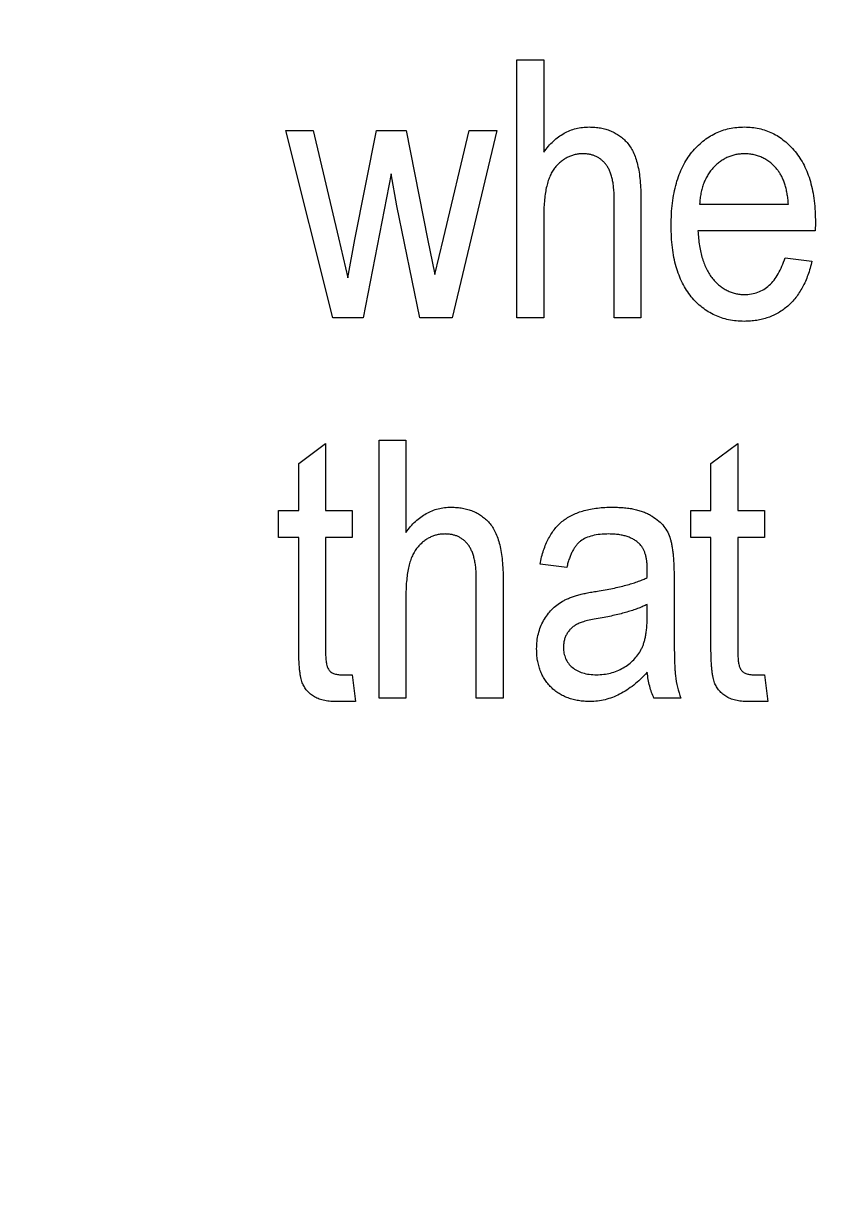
# Model space of a CAD drawing. Header units: millimetres. Extents: x -34 to 34, y -34 to 34.
# Drawn here: x -23.43 to -17.81, y -17.59 to -9.38 of the extents above; entities that cross this region are included whole.
import ezdxf

# ---------------------------------------------------------------- set-up
doc = ezdxf.new("R2010")
doc.units = ezdxf.units.MM

msp = doc.modelspace()

# ---------------------------------------------------------------- linework, layer by layer
at = {"color": 7, "linetype": 'Continuous', "lineweight": 25}
for p, q in [((-19.9895, -9.6332), (-19.8027, -9.6332)), ((-19.9895, -11.431), (-19.9895, -9.6332)), ((-19.8027, -9.6332), (-19.8027, -10.276)), ((-21.6005, -10.1235), (-21.4086, -10.1235)), ((-21.2715, -11.431), (-21.6005, -10.1235)), ((-21.4086, -10.1235), (-21.2335, -10.8725)), ((-21.1182, -10.8834), (-20.9676, -10.1235)), ((-20.9676, -10.1235), (-20.7614, -10.1235)), ((-20.7614, -10.1235), (-20.6122, -10.8787)), ((-20.5013, -10.8761), (-20.3218, -10.1235)), ((-20.1296, -10.1235), (-20.4415, -11.431)), ((-20.3218, -10.1235), (-20.1296, -10.1235)), ((-20.8651, -10.427), (-21.0617, -11.431)), ((-20.8267, -10.6496), (-20.8651, -10.427)), ((-20.6651, -11.431), (-20.8267, -10.6496)), ((-19.3124, -11.431), (-19.3124, -10.604)), ((-19.1256, -10.6061), (-19.1256, -11.431)), ((-18.7174, -10.6372), (-18.0983, -10.6372)), ((-19.8027, -10.717), (-19.8027, -11.431)), ((-17.9115, -10.8239), (-18.7287, -10.8239)), ((-17.9104, -10.7663), (-17.9115, -10.8239)), ((-21.2335, -10.8725), (-21.1686, -11.1508)), ((-21.1686, -11.1508), (-21.1182, -10.8834)), ((-20.6122, -10.8787), (-20.5615, -11.1275)), ((-20.5615, -11.1275), (-20.5013, -10.8761)), ((-18.1216, -11.0107), (-17.9348, -11.0341)), ((-21.0617, -11.431), (-21.2715, -11.431)), ((-20.4415, -11.431), (-20.6651, -11.431)), ((-19.8027, -11.431), (-19.9895, -11.431)), ((-19.1256, -11.431), (-19.3124, -11.431)), ((-21.5102, -12.4456), (-21.3234, -12.3055)), ((-21.3234, -12.3055), (-21.3234, -12.7725)), ((-20.9498, -14.08), (-20.9498, -12.2822)), ((-20.9498, -12.2822), (-20.763, -12.2822)), ((-20.763, -12.2822), (-20.763, -12.925)), ((-18.6383, -12.4456), (-18.4516, -12.3055)), ((-18.4516, -12.3055), (-18.4516, -12.7725)), ((-21.5102, -12.7725), (-21.5102, -12.4456)), ((-18.6383, -12.7725), (-18.6383, -12.4456)), ((-21.6503, -12.7725), (-21.5102, -12.7725)), ((-21.6503, -12.9593), (-21.6503, -12.7725)), ((-21.3234, -12.7725), (-21.1366, -12.7725)), ((-21.1366, -12.7725), (-21.1366, -12.9593)), ((-18.7784, -12.9593), (-18.7784, -12.7725)), ((-18.7784, -12.7725), (-18.6383, -12.7725)), ((-18.4516, -12.7725), (-18.2648, -12.7725)), ((-18.2648, -12.7725), (-18.2648, -12.9593)), ((-21.5102, -12.9593), (-21.6503, -12.9593)), ((-21.5102, -13.7061), (-21.5102, -12.9593)), ((-21.1366, -12.9593), (-21.3234, -12.9593)), ((-21.3234, -12.9593), (-21.3234, -13.7334)), ((-18.6383, -12.9593), (-18.7784, -12.9593)), ((-18.6383, -13.7061), (-18.6383, -12.9593)), ((-18.2648, -12.9593), (-18.4516, -12.9593)), ((-18.4516, -12.9593), (-18.4516, -13.7334)), ((-19.6423, -13.1694), (-19.8291, -13.1461)), ((-19.082, -13.2395), (-19.082, -13.1862)), ((-20.2727, -14.08), (-20.2727, -13.253)), ((-20.0859, -13.2551), (-20.0859, -14.08)), ((-18.8952, -13.2405), (-18.8952, -13.5346)), ((-20.763, -13.366), (-20.763, -14.08)), ((-19.082, -13.5039), (-19.082, -13.4262)), ((-21.218, -13.9166), (-21.1366, -13.9166)), ((-21.1366, -13.9166), (-21.1133, -14.1033)), ((-18.3461, -13.9166), (-18.2648, -13.9166)), ((-18.2648, -13.9166), (-18.2414, -14.1033)), ((-21.1133, -14.1033), (-21.2515, -14.1033)), ((-20.763, -14.08), (-20.9498, -14.08)), ((-20.0859, -14.08), (-20.2727, -14.08)), ((-18.8485, -14.08), (-19.0353, -14.08)), ((-18.2414, -14.1033), (-18.3797, -14.1033))]:
    msp.add_line(p, q, dxfattribs=at)
at = {"color": 7, "linetype": 'Continuous'}
msp.add_circle((0, 0), 34, dxfattribs=at)
at = {"color": 7, "linetype": 'Continuous', "lineweight": 25}
for points, knots in [([(-19.8027, -10.276), (-19.7921, -10.262), (-19.7716, -10.2349), (-19.7372, -10.1988), (-19.7004, -10.1688), (-19.6619, -10.1435), (-19.6211, -10.1241), (-19.5784, -10.11), (-19.5334, -10.1019), (-19.5027, -10.1008), (-19.4871, -10.1001)], [0, 0, 0, 0, 0.139469, 0.271137, 0.396529, 0.517824, 0.63709, 0.755446, 0.875647, 1, 1, 1, 1]), ([(-19.4871, -10.1001), (-19.4735, -10.1005), (-19.447, -10.1012), (-19.4083, -10.1064), (-19.3717, -10.1148), (-19.3372, -10.1263), (-19.3051, -10.1419), (-19.2753, -10.1608), (-19.2475, -10.1831), (-19.2217, -10.2086), (-19.1987, -10.2391), (-19.179, -10.275), (-19.1623, -10.3166), (-19.1486, -10.3637), (-19.1381, -10.4165), (-19.1312, -10.4748), (-19.1262, -10.5386), (-19.1258, -10.583), (-19.1256, -10.6061)], [0, 0, 0, 0, 0.057444, 0.11172, 0.164296, 0.215175, 0.264674, 0.314426, 0.363638, 0.414362, 0.467035, 0.523919, 0.586431, 0.655337, 0.730601, 0.812712, 0.902626, 1, 1, 1, 1]), ([(-18.9155, -10.7882), (-18.9151, -10.7611), (-18.9144, -10.7083), (-18.9073, -10.6316), (-18.8962, -10.5599), (-18.8807, -10.4932), (-18.8601, -10.4316), (-18.8354, -10.3748), (-18.8061, -10.3228), (-18.7722, -10.2762), (-18.7346, -10.2351), (-18.6947, -10.199), (-18.6524, -10.1682), (-18.6074, -10.1436), (-18.5602, -10.1238), (-18.5104, -10.11), (-18.4583, -10.1019), (-18.4227, -10.1008), (-18.4047, -10.1001)], [0, 0, 0, 0, 0.084514, 0.164397, 0.239575, 0.310424, 0.377514, 0.441638, 0.503055, 0.562996, 0.620921, 0.676452, 0.730182, 0.783428, 0.835913, 0.88941, 0.943848, 1, 1, 1, 1]), ([(-18.4047, -10.1001), (-18.3874, -10.1006), (-18.3534, -10.1015), (-18.3034, -10.1097), (-18.2557, -10.1233), (-18.2101, -10.142), (-18.1668, -10.1662), (-18.1261, -10.1962), (-18.0872, -10.231), (-18.0508, -10.2711), (-18.0176, -10.3163), (-17.9886, -10.3666), (-17.9647, -10.4218), (-17.9444, -10.4814), (-17.9295, -10.546), (-17.918, -10.6152), (-17.9116, -10.6892), (-17.9108, -10.7401), (-17.9104, -10.7663)], [0, 0, 0, 0, 0.05571, 0.109694, 0.162658, 0.215196, 0.268175, 0.32202, 0.377796, 0.436048, 0.496318, 0.558287, 0.622502, 0.689912, 0.760814, 0.835862, 0.91572, 1, 1, 1, 1]), ([(-19.5298, -10.2869), (-19.5391, -10.2872), (-19.5574, -10.2878), (-19.5845, -10.2921), (-19.6102, -10.3001), (-19.6353, -10.3101), (-19.6589, -10.3239), (-19.6819, -10.34), (-19.7033, -10.3595), (-19.724, -10.3818), (-19.743, -10.408), (-19.7587, -10.439), (-19.7728, -10.4741), (-19.7834, -10.514), (-19.7922, -10.5582), (-19.7981, -10.6071), (-19.8024, -10.6605), (-19.8026, -10.6977), (-19.8027, -10.717)], [0, 0, 0, 0, 0.04841, 0.096097, 0.142584, 0.189362, 0.236938, 0.285298, 0.335747, 0.38842, 0.444027, 0.504346, 0.570021, 0.641321, 0.719788, 0.805709, 0.898842, 1, 1, 1, 1]), ([(-19.3124, -10.604), (-19.3124, -10.5903), (-19.3125, -10.564), (-19.3158, -10.5261), (-19.3197, -10.491), (-19.3266, -10.459), (-19.3343, -10.4299), (-19.344, -10.4037), (-19.3563, -10.3809), (-19.3697, -10.3607), (-19.3849, -10.3432), (-19.4018, -10.3283), (-19.4197, -10.3155), (-19.4389, -10.3046), (-19.4597, -10.2966), (-19.482, -10.2914), (-19.5054, -10.2874), (-19.5215, -10.2871), (-19.5298, -10.2869)], [0, 0, 0, 0, 0.0935899, 0.1807377, 0.261569, 0.3357961, 0.4051167, 0.468581, 0.527262, 0.5826444, 0.6347538, 0.6862366, 0.7365468, 0.7862918, 0.8373389, 0.8890111, 0.9431314, 1, 1, 1, 1]), ([(-18.404, -10.2869), (-18.4143, -10.2872), (-18.4348, -10.2878), (-18.4648, -10.2921), (-18.4935, -10.3001), (-18.5214, -10.31), (-18.5476, -10.3239), (-18.5732, -10.3399), (-18.5972, -10.3594), (-18.6201, -10.3816), (-18.6412, -10.4061), (-18.6595, -10.4332), (-18.6756, -10.462), (-18.6893, -10.4929), (-18.7001, -10.5261), (-18.7083, -10.5614), (-18.7148, -10.5985), (-18.7165, -10.6241), (-18.7174, -10.6372)], [0, 0, 0, 0, 0.059496, 0.117439, 0.173917, 0.230546, 0.287144, 0.344361, 0.403544, 0.464857, 0.527346, 0.58921, 0.652435, 0.71661, 0.783604, 0.852624, 0.924924, 1, 1, 1, 1]), ([(-18.1734, -10.4008), (-18.181, -10.3917), (-18.196, -10.374), (-18.2208, -10.3504), (-18.2478, -10.3311), (-18.2759, -10.3148), (-18.3058, -10.3025), (-18.337, -10.293), (-18.37, -10.2881), (-18.3925, -10.2873), (-18.404, -10.2869)], [0, 0, 0, 0, 0.132804, 0.260544, 0.383948, 0.505265, 0.625434, 0.746635, 0.871231, 1, 1, 1, 1]), ([(-18.0983, -10.6372), (-18.0995, -10.6244), (-18.1018, -10.5996), (-18.1074, -10.5637), (-18.114, -10.5302), (-18.123, -10.4993), (-18.133, -10.4709), (-18.1449, -10.4452), (-18.1577, -10.4215), (-18.1683, -10.4076), (-18.1734, -10.4008)], [0, 0, 0, 0, 0.153117, 0.296903, 0.433148, 0.55985, 0.680043, 0.79167, 0.898167, 1, 1, 1, 1]), ([(-18.4065, -11.4543), (-18.4251, -11.4539), (-18.4614, -11.453), (-18.5146, -11.4447), (-18.5652, -11.4315), (-18.6127, -11.4121), (-18.6577, -11.388), (-18.7002, -11.3585), (-18.7395, -11.3233), (-18.7762, -11.2831), (-18.8091, -11.2378), (-18.8375, -11.1873), (-18.8621, -11.1325), (-18.8816, -11.0726), (-18.8969, -11.0082), (-18.9077, -10.939), (-18.9143, -10.8652), (-18.9151, -10.8143), (-18.9155, -10.7882)], [0, 0, 0, 0, 0.058734, 0.115345, 0.170494, 0.224181, 0.278063, 0.332137, 0.387914, 0.445297, 0.504439, 0.565292, 0.628705, 0.694986, 0.764829, 0.838697, 0.916978, 1, 1, 1, 1]), ([(-18.7287, -10.8239), (-18.7276, -10.8417), (-18.7254, -10.8763), (-18.7186, -10.9263), (-18.7103, -10.9731), (-18.6983, -11.0163), (-18.6847, -11.0563), (-18.6682, -11.0929), (-18.6494, -11.1263), (-18.6276, -11.1559), (-18.6044, -11.1822), (-18.5795, -11.205), (-18.5534, -11.2241), (-18.5262, -11.2399), (-18.498, -11.2525), (-18.4683, -11.2612), (-18.4373, -11.2665), (-18.4162, -11.2672), (-18.4055, -11.2676)], [0, 0, 0, 0, 0.087615, 0.170302, 0.248233, 0.321396, 0.390473, 0.456094, 0.518813, 0.578779, 0.636426, 0.691492, 0.744156, 0.795371, 0.845741, 0.896295, 0.947255, 1, 1, 1, 1]), ([(-17.9348, -11.0341), (-17.9389, -11.0509), (-17.9467, -11.0839), (-17.9622, -11.1313), (-17.9796, -11.1757), (-17.9997, -11.2166), (-18.0221, -11.2544), (-18.0464, -11.2892), (-18.0735, -11.3208), (-18.1032, -11.3488), (-18.1346, -11.3738), (-18.1681, -11.3955), (-18.2034, -11.4137), (-18.2406, -11.4283), (-18.2794, -11.4401), (-18.3201, -11.4485), (-18.3628, -11.4531), (-18.3918, -11.4539), (-18.4065, -11.4543)], [0, 0, 0, 0, 0.075174, 0.14731, 0.216045, 0.281929, 0.345137, 0.40652, 0.466426, 0.525438, 0.583328, 0.640593, 0.698215, 0.755575, 0.814041, 0.873896, 0.936055, 1, 1, 1, 1]), ([(-18.4055, -11.2676), (-18.3891, -11.2668), (-18.3571, -11.2654), (-18.3111, -11.253), (-18.269, -11.2325), (-18.2309, -11.2039), (-18.1971, -11.1671), (-18.1676, -11.1222), (-18.1415, -11.0697), (-18.1284, -11.031), (-18.1216, -11.0107)], [0, 0, 0, 0, 0.1186653, 0.2319162, 0.3428354, 0.456337, 0.5756178, 0.7041314, 0.8450426, 1, 1, 1, 1]), ([(-20.763, -12.925), (-20.7525, -12.911), (-20.732, -12.8839), (-20.6975, -12.8478), (-20.6607, -12.8178), (-20.6222, -12.7925), (-20.5814, -12.7731), (-20.5387, -12.759), (-20.4937, -12.7509), (-20.4631, -12.7497), (-20.4475, -12.7491)], [0, 0, 0, 0, 0.1394694, 0.2711371, 0.3965288, 0.5178236, 0.63709, 0.7554465, 0.8756473, 1, 1, 1, 1]), ([(-20.4475, -12.7491), (-20.4338, -12.7495), (-20.4073, -12.7502), (-20.3686, -12.7554), (-20.3321, -12.7638), (-20.2975, -12.7753), (-20.2654, -12.7909), (-20.2356, -12.8098), (-20.2078, -12.8321), (-20.182, -12.8576), (-20.159, -12.8881), (-20.1393, -12.924), (-20.1227, -12.9656), (-20.1089, -13.0127), (-20.0985, -13.0655), (-20.0916, -13.1238), (-20.0865, -13.1876), (-20.0861, -13.232), (-20.0859, -13.2551)], [0, 0, 0, 0, 0.057444, 0.11172, 0.164296, 0.215175, 0.264674, 0.314426, 0.363638, 0.414362, 0.467035, 0.523919, 0.586431, 0.655337, 0.730601, 0.812712, 0.902626, 1, 1, 1, 1]), ([(-19.8291, -13.1461), (-19.8255, -13.1294), (-19.8185, -13.0968), (-19.8052, -13.05), (-19.7887, -13.0067), (-19.7699, -12.967), (-19.7485, -12.9309), (-19.7249, -12.8981), (-19.698, -12.8693), (-19.669, -12.8433), (-19.6368, -12.8208), (-19.6014, -12.8016), (-19.5626, -12.7856), (-19.521, -12.7719), (-19.4759, -12.7621), (-19.4277, -12.7542), (-19.3761, -12.75), (-19.3406, -12.7494), (-19.3224, -12.7491)], [0, 0, 0, 0, 0.071672, 0.139658, 0.204097, 0.265719, 0.323825, 0.380059, 0.434943, 0.488801, 0.543017, 0.599418, 0.657508, 0.718663, 0.78303, 0.85123, 0.923435, 1, 1, 1, 1]), ([(-19.3224, -12.7491), (-19.3081, -12.7494), (-19.2805, -12.7498), (-19.2402, -12.7528), (-19.2023, -12.7573), (-19.1666, -12.7642), (-19.1335, -12.7735), (-19.1023, -12.7838), (-19.0737, -12.7966), (-19.0399, -12.8164), (-19.0026, -12.8439), (-18.9653, -12.881), (-18.9379, -12.923), (-18.9229, -12.9612), (-18.9149, -12.994), (-18.9093, -13.0213), (-18.9051, -13.0514), (-18.9015, -13.0841), (-18.8986, -13.1195), (-18.8964, -13.1575), (-18.8954, -13.1981), (-18.8952, -13.2261), (-18.8952, -13.2405)], [0, 0, 0, 0, 0.055824, 0.108429, 0.15842, 0.205566, 0.250578, 0.293416, 0.334193, 0.373299, 0.446944, 0.515076, 0.578842, 0.641994, 0.674963, 0.711445, 0.750973, 0.794165, 0.840588, 0.890275, 0.943238, 1, 1, 1, 1]), ([(-20.4902, -12.9359), (-20.4994, -12.9362), (-20.5178, -12.9368), (-20.5448, -12.9411), (-20.5706, -12.9491), (-20.5957, -12.9591), (-20.6193, -12.9729), (-20.6423, -12.9889), (-20.6637, -13.0085), (-20.6843, -13.0308), (-20.7033, -13.057), (-20.7191, -13.088), (-20.7331, -13.1231), (-20.7437, -13.163), (-20.7526, -13.2072), (-20.7584, -13.2561), (-20.7627, -13.3095), (-20.7629, -13.3467), (-20.763, -13.366)], [0, 0, 0, 0, 0.04841, 0.096097, 0.142584, 0.189362, 0.236938, 0.285298, 0.335747, 0.38842, 0.444027, 0.504346, 0.570021, 0.641321, 0.719788, 0.805709, 0.898842, 1, 1, 1, 1]), ([(-20.2727, -13.253), (-20.2728, -13.2393), (-20.2729, -13.213), (-20.2761, -13.1751), (-20.28, -13.14), (-20.2869, -13.108), (-20.2946, -13.0789), (-20.3043, -13.0527), (-20.3167, -13.0299), (-20.33, -13.0097), (-20.3453, -12.9922), (-20.3621, -12.9773), (-20.3801, -12.9645), (-20.3992, -12.9536), (-20.4201, -12.9456), (-20.4423, -12.9403), (-20.4657, -12.9364), (-20.4819, -12.9361), (-20.4902, -12.9359)], [0, 0, 0, 0, 0.09359, 0.180738, 0.261569, 0.335796, 0.405117, 0.468581, 0.527262, 0.582644, 0.634754, 0.686237, 0.736547, 0.786292, 0.837339, 0.889011, 0.943131, 1, 1, 1, 1]), ([(-19.3486, -12.9359), (-19.3694, -12.9363), (-19.4081, -12.937), (-19.4622, -12.9468), (-19.5085, -12.9614), (-19.5411, -12.98), (-19.5627, -12.9987), (-19.5776, -13.0151), (-19.5911, -13.0343), (-19.6035, -13.0561), (-19.6153, -13.0804), (-19.6252, -13.1078), (-19.6349, -13.1375), (-19.6398, -13.1585), (-19.6423, -13.1694)], [0, 0, 0, 0, 0.148259, 0.277447, 0.392322, 0.49422, 0.543638, 0.596671, 0.652267, 0.711588, 0.776271, 0.845196, 0.920134, 1, 1, 1, 1]), ([(-19.1319, -13.0096), (-19.138, -13.0037), (-19.1502, -12.9918), (-19.1717, -12.9769), (-19.1955, -12.9642), (-19.2215, -12.9535), (-19.2499, -12.9454), (-19.2808, -12.9403), (-19.3139, -12.9364), (-19.3368, -12.9361), (-19.3486, -12.9359)], [0, 0, 0, 0, 0.107542, 0.217679, 0.332152, 0.451075, 0.575251, 0.707563, 0.849518, 1, 1, 1, 1]), ([(-19.082, -13.1862), (-19.082, -13.1761), (-19.0822, -13.1567), (-19.085, -13.1288), (-19.0884, -13.1032), (-19.0937, -13.0798), (-19.1012, -13.0589), (-19.1095, -13.04), (-19.1196, -13.0235), (-19.1279, -13.0141), (-19.1319, -13.0096)], [0, 0, 0, 0, 0.161267, 0.309516, 0.446865, 0.574548, 0.691884, 0.800555, 0.903503, 1, 1, 1, 1]), ([(-19.4176, -13.3328), (-19.3991, -13.3297), (-19.3633, -13.3236), (-19.3119, -13.3128), (-19.2642, -13.302), (-19.2204, -13.2903), (-19.1802, -13.2787), (-19.144, -13.2663), (-19.1112, -13.2539), (-19.0914, -13.2441), (-19.082, -13.2395)], [0, 0, 0, 0, 0.161132, 0.311379, 0.450631, 0.581265, 0.699834, 0.810076, 0.909893, 1, 1, 1, 1]), ([(-19.8525, -13.7363), (-19.852, -13.7182), (-19.851, -13.6828), (-19.8414, -13.6315), (-19.8267, -13.5833), (-19.8053, -13.5386), (-19.7788, -13.4979), (-19.7478, -13.4615), (-19.7121, -13.43), (-19.6787, -13.4076), (-19.6491, -13.392), (-19.6239, -13.3812), (-19.5961, -13.3711), (-19.5657, -13.3615), (-19.5325, -13.3533), (-19.4966, -13.3456), (-19.4581, -13.3387), (-19.4313, -13.3348), (-19.4176, -13.3328)], [0, 0, 0, 0, 0.082234, 0.160067, 0.235715, 0.310162, 0.38384, 0.454974, 0.526416, 0.598714, 0.636677, 0.678142, 0.722779, 0.770713, 0.82244, 0.877675, 0.937024, 1, 1, 1, 1]), ([(-19.082, -13.4262), (-19.0913, -13.4308), (-19.1107, -13.4404), (-19.1418, -13.4535), (-19.1762, -13.4659), (-19.2139, -13.4773), (-19.2547, -13.4892), (-19.2988, -13.5), (-19.346, -13.5102), (-19.3785, -13.5164), (-19.3953, -13.5196)], [0, 0, 0, 0, 0.094992, 0.197636, 0.308786, 0.428717, 0.55824, 0.696859, 0.843641, 1, 1, 1, 1]), ([(-19.3953, -13.5196), (-19.414, -13.5227), (-19.4483, -13.5283), (-19.4953, -13.5378), (-19.5331, -13.5485), (-19.5631, -13.5599), (-19.587, -13.5734), (-19.6073, -13.5888), (-19.625, -13.6068), (-19.6395, -13.6273), (-19.6513, -13.6496), (-19.6599, -13.6737), (-19.6645, -13.6994), (-19.6653, -13.7171), (-19.6657, -13.7261)], [0, 0, 0, 0, 0.14934, 0.2752227, 0.3793807, 0.4601495, 0.5286611, 0.5952536, 0.6612595, 0.7274825, 0.7937684, 0.8601171, 0.9286287, 1, 1, 1, 1]), ([(-19.4355, -13.9166), (-19.4188, -13.9161), (-19.3858, -13.9151), (-19.3377, -13.9055), (-19.2917, -13.8907), (-19.2487, -13.8693), (-19.2095, -13.8434), (-19.1751, -13.8128), (-19.1459, -13.7782), (-19.1262, -13.7458), (-19.1132, -13.7174), (-19.1048, -13.6936), (-19.0981, -13.6675), (-19.0915, -13.6394), (-19.0876, -13.6087), (-19.0841, -13.5759), (-19.0825, -13.5407), (-19.0821, -13.5165), (-19.082, -13.5039)], [0, 0, 0, 0, 0.080989, 0.159694, 0.23733, 0.314925, 0.391527, 0.46509, 0.537554, 0.610123, 0.648415, 0.689106, 0.732481, 0.779017, 0.829093, 0.882471, 0.939203, 1, 1, 1, 1]), ([(-18.8952, -13.5346), (-18.8952, -13.5592), (-18.8954, -13.6059), (-18.8944, -13.6724), (-18.8939, -13.7317), (-18.8926, -13.784), (-18.8919, -13.8291), (-18.8898, -13.8671), (-18.8882, -13.8979), (-18.8841, -13.9427), (-18.8732, -14.0035), (-18.8567, -14.0545), (-18.8485, -14.08)], [0, 0, 0, 0, 0.133924, 0.254596, 0.362671, 0.4575, 0.539735, 0.608765, 0.664555, 0.707833, 0.854007, 1, 1, 1, 1]), ([(-21.2515, -14.1033), (-21.2669, -14.1031), (-21.2962, -14.1025), (-21.3378, -14.0947), (-21.3751, -14.0841), (-21.4073, -14.0673), (-21.4346, -14.0466), (-21.4578, -14.0227), (-21.4756, -13.9948), (-21.4874, -13.9688), (-21.494, -13.9446), (-21.4981, -13.9222), (-21.5023, -13.896), (-21.5048, -13.8656), (-21.5077, -13.8315), (-21.5088, -13.7933), (-21.51, -13.7511), (-21.5101, -13.7215), (-21.5102, -13.7061)], [0, 0, 0, 0, 0.082978, 0.158466, 0.227964, 0.292396, 0.353441, 0.412531, 0.471462, 0.531841, 0.565997, 0.606892, 0.654804, 0.709656, 0.771661, 0.840124, 0.916455, 1, 1, 1, 1]), ([(-21.3234, -13.7334), (-21.3232, -13.7497), (-21.3229, -13.7792), (-21.3201, -13.8185), (-21.316, -13.8489), (-21.3097, -13.8649), (-21.307, -13.8717)], [0, 0, 0, 0, 0.349051, 0.631075, 0.845143, 1, 1, 1, 1]), ([(-19.4811, -14.1033), (-19.4948, -14.1031), (-19.5217, -14.1027), (-19.561, -14.0976), (-19.5982, -14.0903), (-19.6331, -14.0791), (-19.6662, -14.0654), (-19.6969, -14.0481), (-19.7257, -14.0279), (-19.7518, -14.0045), (-19.7756, -13.9788), (-19.7961, -13.9504), (-19.8137, -13.92), (-19.828, -13.8873), (-19.8388, -13.8525), (-19.847, -13.8157), (-19.8517, -13.7767), (-19.8522, -13.75), (-19.8525, -13.7363)], [0, 0, 0, 0, 0.069938, 0.136607, 0.20102, 0.262641, 0.323067, 0.382603, 0.441637, 0.501221, 0.560761, 0.619651, 0.678956, 0.739059, 0.800679, 0.864011, 0.930681, 1, 1, 1, 1]), ([(-19.6657, -13.7261), (-19.6651, -13.74), (-19.6641, -13.7666), (-19.6515, -13.8042), (-19.6325, -13.8378), (-19.6052, -13.8662), (-19.5713, -13.889), (-19.5309, -13.9049), (-19.4851, -13.915), (-19.4525, -13.916), (-19.4355, -13.9166)], [0, 0, 0, 0, 0.122874, 0.236599, 0.349183, 0.464109, 0.584274, 0.71059, 0.848047, 1, 1, 1, 1]), ([(-18.3797, -14.1033), (-18.395, -14.1031), (-18.4244, -14.1025), (-18.4659, -14.0947), (-18.5033, -14.0841), (-18.5355, -14.0673), (-18.5627, -14.0466), (-18.5859, -14.0227), (-18.6038, -13.9948), (-18.6155, -13.9688), (-18.6221, -13.9446), (-18.6262, -13.9222), (-18.6305, -13.896), (-18.633, -13.8656), (-18.6358, -13.8315), (-18.6369, -13.7933), (-18.6382, -13.7511), (-18.6383, -13.7215), (-18.6383, -13.7061)], [0, 0, 0, 0, 0.082978, 0.158466, 0.227964, 0.292396, 0.353441, 0.412531, 0.471462, 0.531841, 0.565997, 0.606892, 0.654804, 0.709656, 0.771661, 0.840124, 0.916455, 1, 1, 1, 1]), ([(-18.4516, -13.7334), (-18.4514, -13.7497), (-18.451, -13.7792), (-18.4482, -13.8185), (-18.4442, -13.8489), (-18.4378, -13.8649), (-18.4351, -13.8717)], [0, 0, 0, 0, 0.349051, 0.631075, 0.845143, 1, 1, 1, 1]), ([(-21.307, -13.8717), (-21.3025, -13.8786), (-21.2937, -13.8924), (-21.2725, -13.9066), (-21.2468, -13.9151), (-21.228, -13.9161), (-21.218, -13.9166)], [0, 0, 0, 0, 0.23382, 0.463567, 0.713334, 1, 1, 1, 1]), ([(-19.082, -13.8998), (-19.0973, -13.9158), (-19.127, -13.9471), (-19.1747, -13.9885), (-19.2234, -14.0238), (-19.273, -14.0529), (-19.3237, -14.0753), (-19.3752, -14.0916), (-19.4278, -14.1014), (-19.4633, -14.1027), (-19.4811, -14.1033)], [0, 0, 0, 0, 0.144192, 0.280329, 0.40997, 0.534278, 0.653528, 0.769514, 0.884388, 1, 1, 1, 1]), ([(-19.0353, -14.08), (-19.041, -14.0668), (-19.0528, -14.0399), (-19.0656, -13.9963), (-19.076, -13.9494), (-19.0799, -13.9166), (-19.082, -13.8998)], [0, 0, 0, 0, 0.230051, 0.470725, 0.728244, 1, 1, 1, 1]), ([(-18.4351, -13.8717), (-18.4307, -13.8786), (-18.4219, -13.8924), (-18.4007, -13.9066), (-18.375, -13.9151), (-18.3562, -13.9161), (-18.3461, -13.9166)], [0, 0, 0, 0, 0.23382, 0.463567, 0.713334, 1, 1, 1, 1])]:
    msp.add_open_spline(points, degree=3, knots=knots, dxfattribs=at)

doc.saveas('drawing.dxf')
